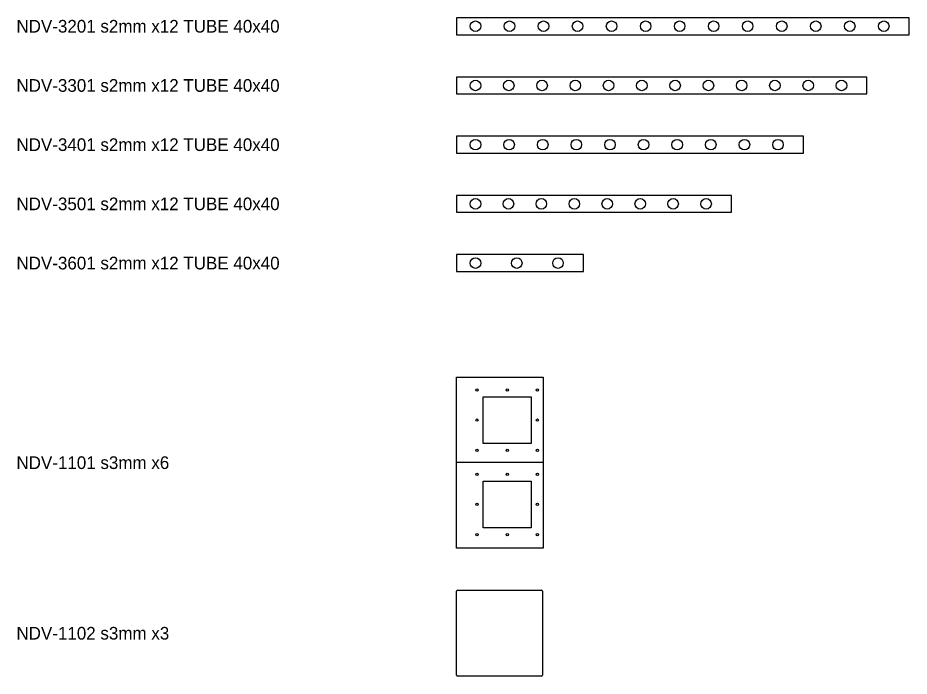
# Model space of a CAD drawing. Header units: millimetres. Extents: x 3 to 2190, y -6317 to 0.
# Drawn here: x 3 to 2110, y -3154 to -1597 of the extents above; entities that cross this region are included whole.
import ezdxf

# ---------------------------------------------------------------- set-up
doc = ezdxf.new("R2010")
doc.units = ezdxf.units.MM
for name, color, linetype in [('IV_BEND_DOWN', 1, 'Continuous'), ('IV_INTERIOR_PROFILES', 7, 'Continuous'), ('IV_OUTER_PROFILE', 7, 'Continuous'), ('LABELS', 3, 'Continuous')]:
    doc.layers.add(name, color=color, linetype=linetype)

msp = doc.modelspace()

# ---------------------------------------------------------------- linework, layer by layer
at = {"layer": 'IV_BEND_DOWN'}
msp.add_line((1040, -2647.9), (1245, -2647.9), dxfattribs=at)
at = {"layer": 'IV_INTERIOR_PROFILES'}
for p, q in [((1103.2, -2604.2), (1103.2, -2493.7)), ((1103.2, -2493.7), (1216.8, -2493.7)), ((1216.8, -2493.7), (1216.8, -2604.2)), ((1216.8, -2604.2), (1103.2, -2604.2)), ((1103.2, -2803.6), (1103.2, -2693.1)), ((1103.2, -2693.1), (1216.8, -2693.1)), ((1216.8, -2693.1), (1216.8, -2803.6)), ((1216.8, -2803.6), (1103.2, -2803.6))]:
    msp.add_line(p, q, dxfattribs=at)
for centre, radius in [((1085, -1617.4), 12.5), ((1165.4, -1617.4), 12.5), ((1245.8, -1617.4), 12.5), ((1326.2, -1617.4), 12.5), ((1406.7, -1617.4), 12.5), ((1487.1, -1617.4), 12.5), ((1567.5, -1617.4), 12.5), ((1647.9, -1617.4), 12.5), ((1728.3, -1617.4), 12.5), ((1808.8, -1617.4), 12.5), ((1889.2, -1617.4), 12.5), ((1969.6, -1617.4), 12.5), ((2050, -1617.4), 12.5), ((1085, -1757.4), 12.5), ((1163.6, -1757.4), 12.5), ((1242.3, -1757.4), 12.5), ((1320.9, -1757.4), 12.5), ((1399.5, -1757.4), 12.5), ((1478.2, -1757.4), 12.5), ((1556.8, -1757.4), 12.5), ((1635.5, -1757.4), 12.5), ((1714.1, -1757.4), 12.5), ((1792.7, -1757.4), 12.5), ((1871.4, -1757.4), 12.5), ((1950, -1757.4), 12.5), ((1085, -1897.4), 12.5), ((1164.4, -1897.4), 12.5), ((1243.9, -1897.4), 12.5), ((1323.3, -1897.4), 12.5), ((1402.8, -1897.4), 12.5), ((1482.2, -1897.4), 12.5), ((1561.7, -1897.4), 12.5), ((1641.1, -1897.4), 12.5), ((1720.6, -1897.4), 12.5), ((1800, -1897.4), 12.5), ((1085, -2037.4), 12.5), ((1162.9, -2037.4), 12.5), ((1240.7, -2037.4), 12.5), ((1318.6, -2037.4), 12.5), ((1396.4, -2037.4), 12.5), ((1474.3, -2037.4), 12.5), ((1552.1, -2037.4), 12.5), ((1630, -2037.4), 12.5), ((1085, -2177.4), 12.5), ((1182.5, -2177.4), 12.5), ((1280, -2177.4), 12.5), ((1088.5, -2477.4), 2.75), ((1160, -2477.4), 2.75), ((1231.5, -2477.4), 2.75), ((1088.5, -2548.9), 2.75), ((1231.5, -2548.9), 2.75), ((1088.5, -2620.4), 2.75), ((1160, -2620.4), 2.75), ((1231.5, -2620.4), 2.75), ((1088.5, -2676.8), 2.75), ((1160, -2676.8), 2.75), ((1231.5, -2676.8), 2.75), ((1088.5, -2748.3), 2.75), ((1231.5, -2748.3), 2.75), ((1088.5, -2819.8), 2.75), ((1160, -2819.8), 2.75), ((1231.5, -2819.8), 2.75)]:
    msp.add_circle(centre, radius, dxfattribs=at)
at = {"layer": 'IV_OUTER_PROFILE'}
for p, q in [((1040, -2851.3), (1040, -2447.4)), ((1040, -2447.4), (1245, -2447.4)), ((1245, -2447.4), (1245, -2851.3)), ((1245, -2851.3), (1040, -2851.3)), ((1040, -3152.3), (1040, -2953.3)), ((1042, -2951.3), (1241, -2951.3)), ((1243, -2953.3), (1243, -3152.3)), ((1241, -3154.3), (1042, -3154.3))]:
    msp.add_line(p, q, dxfattribs=at)
for points in [[(1040, -1637.4), (2110, -1637.4), (2110, -1597.4), (1040, -1597.4)], [(1040, -1777.4), (2010, -1777.4), (2010, -1737.4), (1040, -1737.4)], [(1040, -1917.4), (1860, -1917.4), (1860, -1877.4), (1040, -1877.4)], [(1040, -2057.4), (1690, -2057.4), (1690, -2017.4), (1040, -2017.4)], [(1040, -2197.4), (1340, -2197.4), (1340, -2157.4), (1040, -2157.4)]]:
    msp.add_lwpolyline(points, close=True, dxfattribs=at)
for centre, start, end in [((1042, -2953.3), 90, 180), ((1241, -2953.3), 0, 90), ((1042, -3152.3), 180, 270), ((1241, -3152.3), 270, 0)]:
    msp.add_arc(centre, 2, start, end, dxfattribs=at)

# ---------------------------------------------------------------- texts
at = {"layer": 'LABELS'}
for s, p in [('NDV-3201 s2mm x12 TUBE 40x40', (0, -1632.4)), ('NDV-3301 s2mm x12 TUBE 40x40', (0, -1772.4)), ('NDV-3401 s2mm x12 TUBE 40x40', (0, -1912.4)), ('NDV-3501 s2mm x12 TUBE 40x40', (0, -2052.4)), ('NDV-3601 s2mm x12 TUBE 40x40', (0, -2192.4)), ('NDV-1101 s3mm x6', (0, -2664.4)), ('NDV-1102 s3mm x3', (0, -3067.8))]:
    msp.add_text(s, height=30, dxfattribs=at).set_placement(p)

doc.saveas('drawing.dxf')
